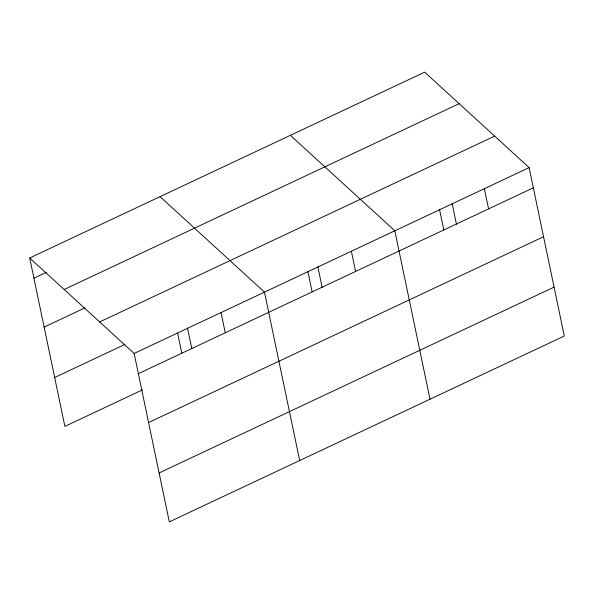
<?xml version="1.0" encoding="UTF-8"?>
<svg xmlns="http://www.w3.org/2000/svg" width="594" height="594" viewBox="0 0 594 594"><rect width="100%" height="100%" fill="white"/><g stroke="black" fill="none" stroke-linecap="round" stroke-linejoin="round"><path stroke-width="0.89" d="M29.7 257.982L424.68 72.141L529.12 167.619L564.3 336.018L169.32 521.859L134.14 353.452L29.7 257.982L64.88 426.381L142.582 389.82M33.925 278.192L46.458 272.297M64.167 289.486L459.147 103.653M44.142 327.094L85.083 307.833M99.673 321.948L494.654 136.115M54.663 377.48L124.851 344.461M134.14 353.452L529.12 167.619M138.357 373.663L533.338 187.83M148.574 422.572L543.555 236.731M159.103 472.95L554.083 287.117M290.384 135.328L394.824 230.806L430.004 399.205M160.046 196.659L264.478 292.129L299.666 460.528M484.355 188.677L488.58 208.888M452.108 203.415L456.459 224.242M439.59 209.741L443.815 229.952M351.381 251.247L355.598 271.458M317.812 266.602L322.163 287.429M307.93 271.688L312.154 291.899M221.035 312.57L225.26 332.781M187.466 327.925L191.817 348.752M177.584 333.011L181.809 353.222"/></g></svg>
